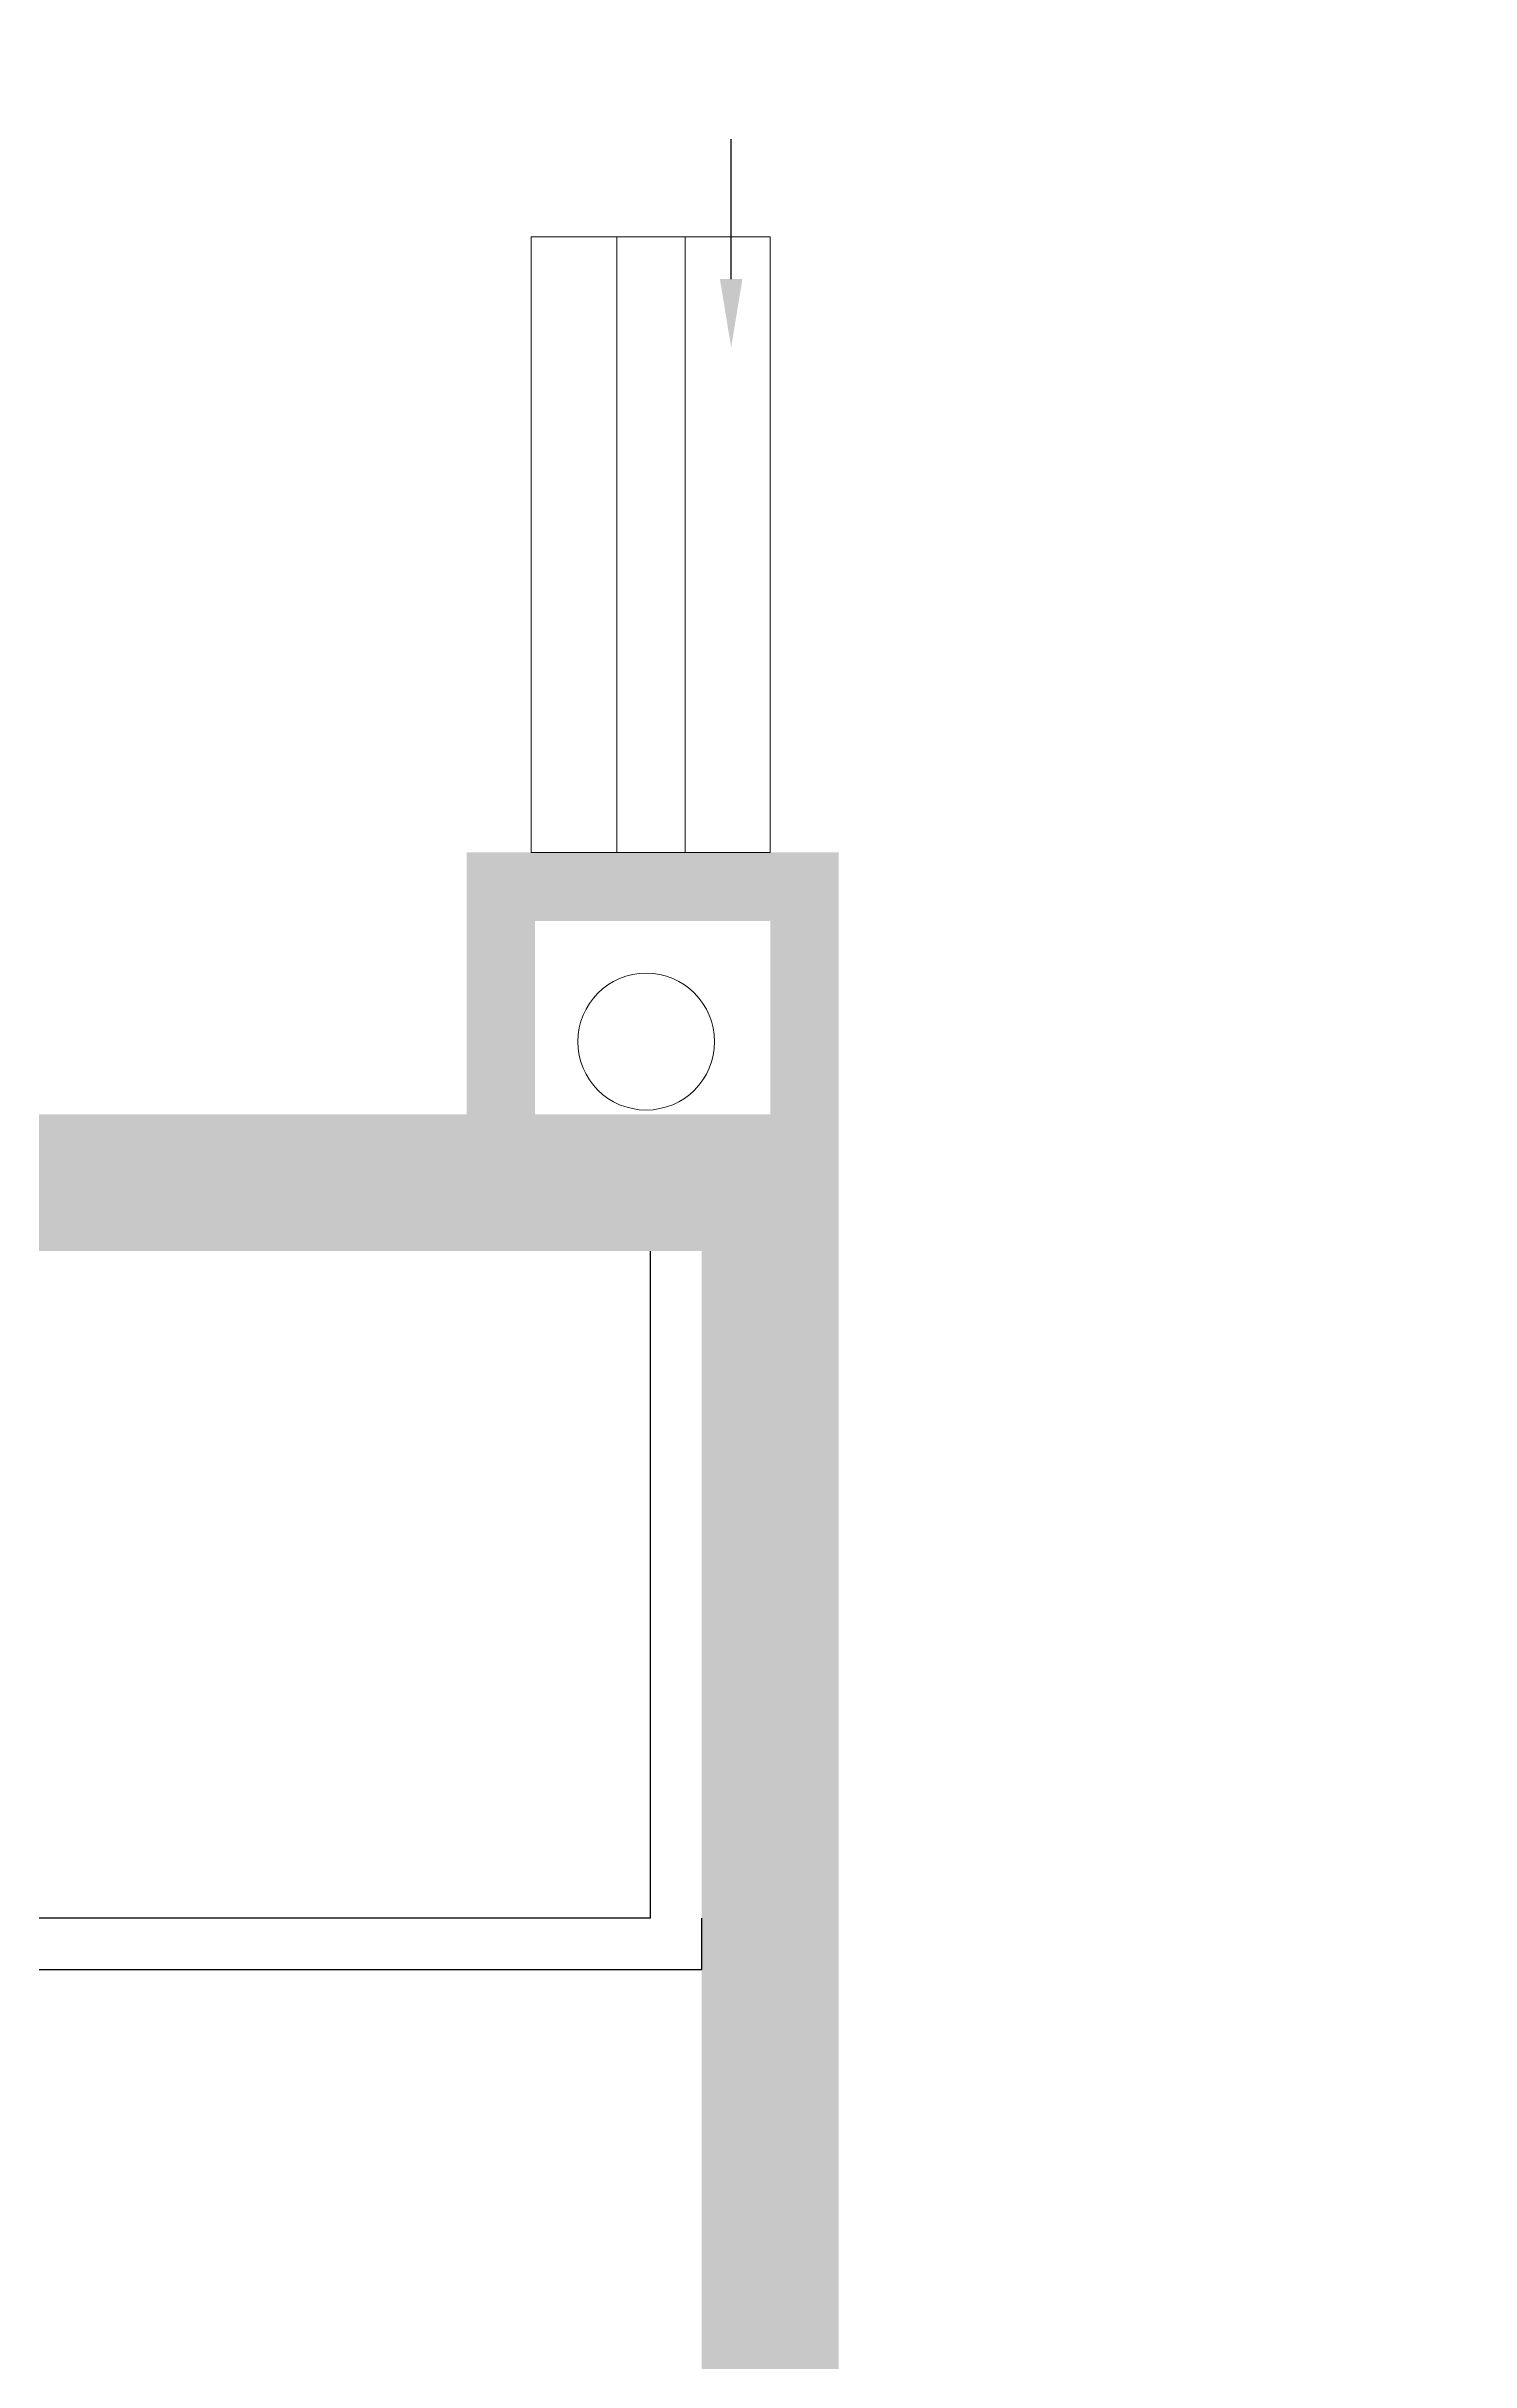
# Model space of a CAD drawing. Header units: inches. Extents: x 537 to 4774, y -1781 to 1418.
# Drawn here: x 3200.8 to 3409, y -154.6 to 183.8 of the extents above; entities that cross this region are included whole.
import ezdxf
from ezdxf import colors
from ezdxf.entities.mleader import LeaderData, LeaderLine
from ezdxf.math import Vec2, Vec3

# ---------------------------------------------------------------- set-up
doc = ezdxf.new("R2010")
doc.units = ezdxf.units.IN
doc.header["$MEASUREMENT"] = 0
doc.layers.add('01-Text 1 150 int', color=250, linetype='Continuous')
doc.layers.add('FURNITURE K 1 150', color=7, linetype='Continuous', lineweight=13, true_color=0x93979a)
doc.layers.add('WALL 1 150', color=7, linetype='Continuous', lineweight=25)
doc.styles.get("Standard").update_dxf_attribs({"font": 'arial.ttf'})

msp = doc.modelspace()

# ---------------------------------------------------------------- hatches: boundary and pattern name
at = {"layer": 'WALL 1 150'}
h = msp.add_hatch(color=0, dxfattribs=at)
h.paths.add_polyline_path([(3717.73, -312.3), (3717.73, -302.3), (3996.6, -302.3), (3996.6, -312.3)])
h.paths.add_polyline_path([(4026.6, -302.3), (4026.6, -312.3), (3996.6, -312.3), (3996.6, -302.3)])
h.paths.add_polyline_path([(3630.94, 929.96), (3662.44, 929.96), (3662.44, 917.46), (3662.44, 916.43), (3619.29, 916.43), (3619.29, 928.93), (3619.29, 929.96), (3620.94, 929.96), (3620.94, 1397.7), (3630.94, 1397.7)])
h.paths.add_polyline_path([(3374.67, 916.43), (3370.66, 913.47), (3364.19, 922.21), (3374.67, 929.96), (3514.1, 929.96), (3514.1, 916.43)])
h.paths.add_polyline_path([(3422.17, 929.96), (3412.17, 929.96), (3412.17, 959.96), (3412.17, 1397.7), (3422.17, 1397.7)])
h.paths.add_polyline_path([(3244.1, 820), (3319.56, 738.57), (3319.56, 325.37), (3309.56, 325.37), (3309.56, 379.95), (3309.56, 735.43), (3236.02, 814.03), (3213.9, 797.7), (3209.16, 807.7), (3283.85, 862.66), (3290.22, 854.05)])
h.paths.add_polyline_path([(2986.6, 1397.7), (2986.6, 1057.7), (2970.35, 1057.7), (2966.6, 1057.7), (2966.6, 1417.7), (3262.22, 1417.7), (3262.22, 1397.7)])
h.paths.add_polyline_path([(3514.1, 1417.7), (3514.1, 1397.7), (3316.6, 1397.7), (3316.6, 1417.7)])
h.paths.add_polyline_path([(3316.6, 1355.82), (3262.22, 1355.82), (3262.22, 1397.7), (3272.22, 1397.7), (3272.22, 1365.82), (3306.6, 1365.82), (3306.6, 1397.7), (3316.6, 1397.7)])
h.paths.add_polyline_path([(3272.22, 1397.7), (3262.22, 1397.7), (3262.22, 1417.7), (3272.22, 1417.7)])
h.paths.add_polyline_path([(3306.6, 1417.7), (3306.6, 1397.7), (3272.22, 1397.7), (3272.22, 1417.7)])
h.paths.add_polyline_path([(3306.6, 1417.7), (3316.6, 1417.7), (3316.6, 1397.7), (3306.6, 1397.7)])
h.paths.add_polyline_path([(2966.6, 637.7), (2986.6, 637.7), (2986.6, 370.2), (2966.6, 370.2)])
h.paths.add_polyline_path([(2986.6, 180.2), (2966.6, 180.2), (2966.6, 270.2), (2986.6, 270.2)])
h.paths.add_polyline_path([(2986.6, 27.7), (3262.22, 27.7), (3262.22, 7.7), (2966.6, 7.7), (2966.6, 97.7), (2986.6, 97.7)])
h.paths.add_polyline_path([(3296.6, 7.7), (3272.22, 7.7), (3272.22, 27.7), (3316.6, 27.7), (3316.6, -402.3), (2986.6, -402.3), (2986.6, -442.3), (2986.6, -536.99), (2966.6, -536.99), (2966.6, -462.3), (2966.6, -442.3), (2966.6, -382.3), (3062.97, -382.3), (3062.97, -382.3), (3199.85, -382.3), (3199.85, -382.3), (3296.6, -382.3)])
h.paths.add_polyline_path([(3306.6, 55.98), (3272.22, 55.98), (3272.22, 7.7), (3262.22, 7.7), (3262.22, 65.98), (3316.6, 65.98), (3316.6, 27.7), (3306.6, 27.7)])
h.paths.add_polyline_path([(3439.56, 242.68), (3429.56, 242.68), (3429.56, 634.76), (3439.56, 634.76), (3439.56, 568.69), (3439.5, 538.7), (3439.56, 538.69)])
h.paths.add_polyline_path([(3156.32, -494.13), (3156.32, -422.78), (3137.04, -422.78), (3137.04, -494.13)], flags=25)

# ---------------------------------------------------------------- linework, layer by layer
at = {"layer": 'FURNITURE K 1 150'}
for p, q in [((3284.16, 155.98), (3271.66, 155.98)), ((3271.66, 155.98), (3271.66, 65.98)), ((3294.16, 155.98), (3284.16, 155.98)), ((3284.16, 155.98), (3284.16, 65.98)), ((3294.16, 65.98), (3294.16, 155.98)), ((3306.6, 155.98), (3294.16, 155.98)), ((3306.6, 65.98), (3306.6, 155.98)), ((3271.66, 65.98), (3306.6, 65.98))]:
    msp.add_line(p, q, dxfattribs=at)
msp.add_circle((3288.47, 38.32), 10, dxfattribs=at)
at = {"layer": 'WALL 1 150'}
for p, q in [((3289.1, -89.8), (3289.1, 7.7)), ((3289.1, -89.8), (3004.1, -89.8)), ((3296.6, -97.3), (3296.6, -89.8)), ((2996.6, -97.3), (3296.6, -97.3))]:
    msp.add_line(p, q, dxfattribs=at)

# ---------------------------------------------------------------- leaders
at = {"layer": '01-Text 1 150 int'}
ml = msp.add_multileader_mtext('Standard', dxfattribs=at)
ml.set_content('', color=256)
ml.set_leader_properties(color=256)
ml.build(insert=Vec2(0, 0))
ml.multileader.update_dxf_attribs({"text_right_attachment_type": 6, "dogleg_length": 0.36, "arrow_head_size": 10})
ctx = ml.context
ctx.base_point, ctx.char_height, ctx.arrow_head_size, ctx.landing_gap_size, ctx.plane_origin, ctx.plane_x_axis, ctx.plane_y_axis = Vec3(3301.11, 170.46), 0.45, 10, 0.225, Vec3(3300.89, 139.8), Vec3(0, -1), Vec3(1, 0)
ctx.right_attachment, ctx.text_align_type = 6, 2
notes = []
notes.append((ctx, [(0, (1, 1, 0), (3300.89, 169.11), (0, 1), 0.9, [(0, [(3300.89, 139.8)], 0, [])])]))
ctx.mtext.insert, ctx.mtext.text_direction, ctx.mtext.rotation, ctx.mtext.alignment, ctx.mtext.flow_direction = Vec3(3301.34, 170.23), Vec3(0, -1), 4.712389, 3, 5
for ctx, leaders in notes:
    for number, flags, end, landing, length, lines in leaders:
        leader = LeaderData()
        leader.index, (leader.has_last_leader_line, leader.has_dogleg_vector, leader.attachment_direction) = number, flags
        leader.last_leader_point, leader.dogleg_vector, leader.dogleg_length = Vec3(end), Vec3(landing), length
        for number, points, colour, breaks in lines:
            line = LeaderLine()
            line.index, line.vertices, line.color, line.breaks = number, Vec3.list(points), colors.encode_raw_color(colour), breaks
            leader.lines.append(line)
        ctx.leaders.append(leader)

doc.saveas('drawing.dxf')
